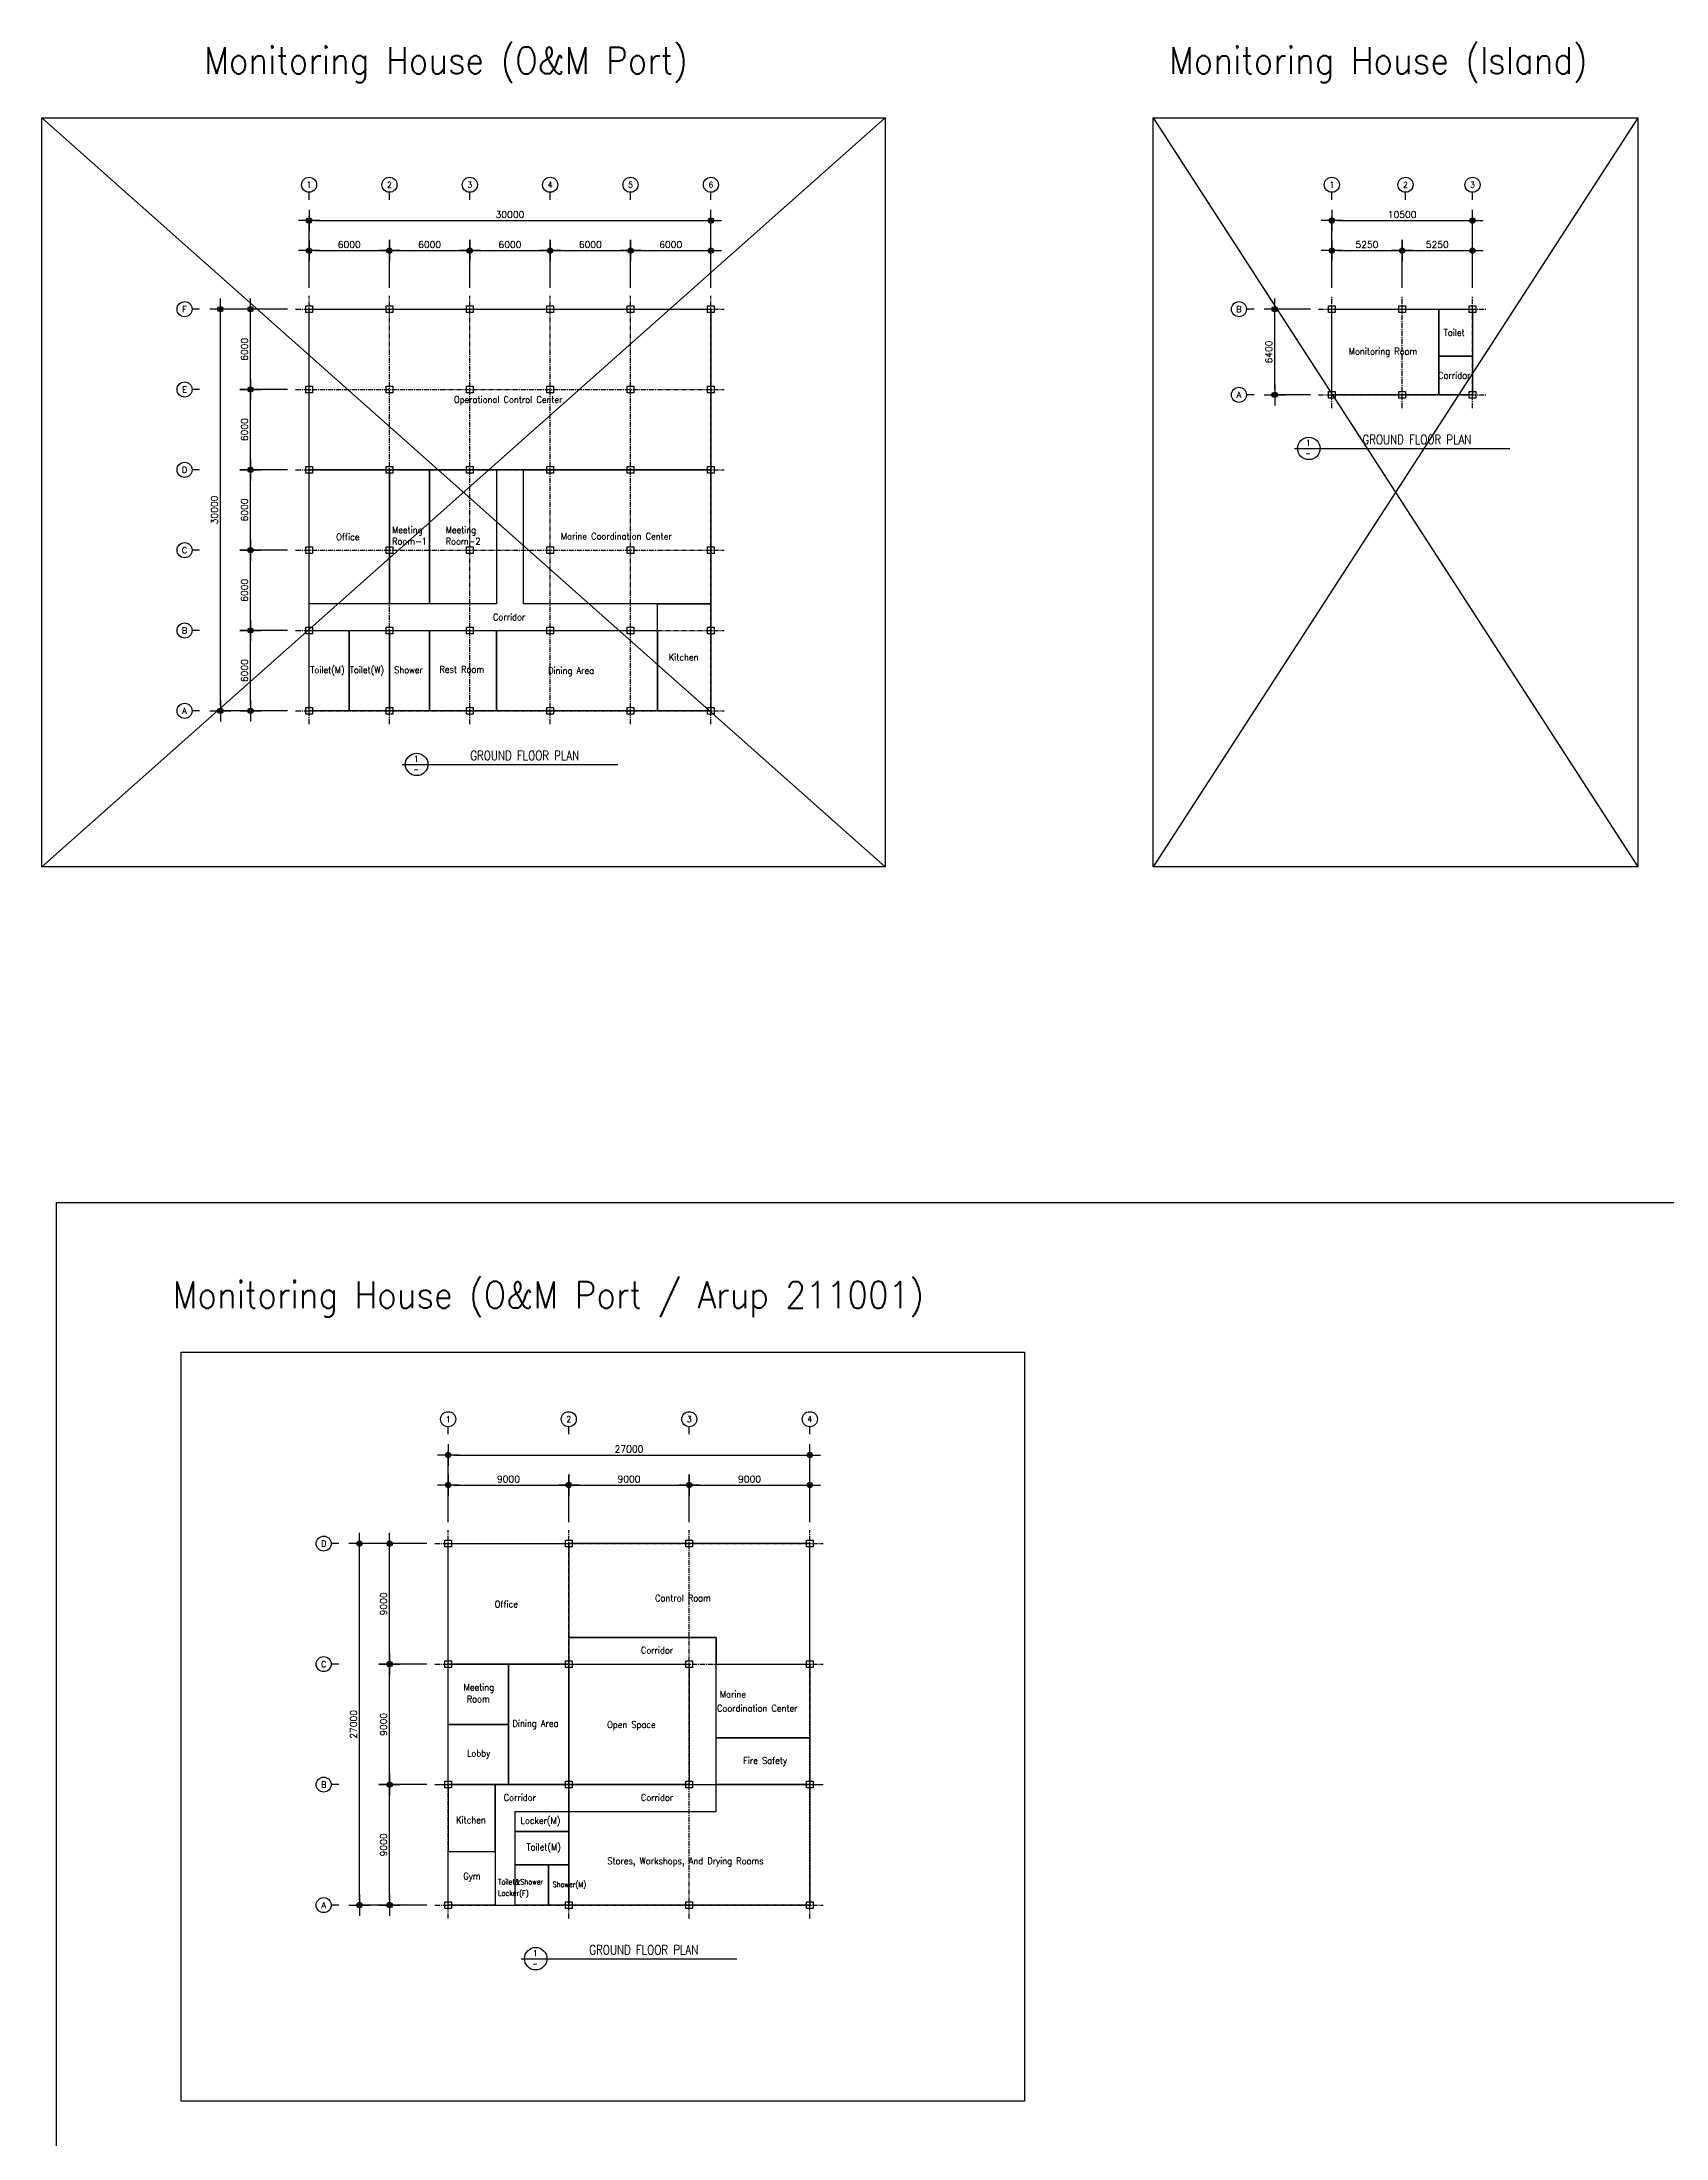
# Model space of a CAD drawing. Header units: millimetres. Extents: x 1547303 to 2238727, y -106680 to 167950.
# Drawn here: x 1816831 to 1938076, y 11391 to 167950 of the extents above; entities that cross this region are included whole.
import ezdxf
from ezdxf.enums import TextEntityAlignment as Align

# ---------------------------------------------------------------- set-up
doc = ezdxf.new("R2010")
doc.units = ezdxf.units.MM
doc.header["$LTSCALE"] = 150
doc.linetypes.add('CENTERX2', pattern=[4, 2.5, -0.5, 0.5, -0.5])
doc.layers.get('Defpoints').update_dxf_attribs({"color": 140})
for name, color, linetype in [('0S_Layout', 2, 'Continuous'), ('7TEXT', 7, 'Continuous'), ('CEN_LINE', 1, 'CENTERX2'), ('DIM', 7, 'Continuous'), ('SYM', 7, 'Continuous'), ('TEXT', 4, 'Continuous'), ('TXT', 2, 'Continuous')]:
    doc.layers.add(name, color=color, linetype=linetype)
doc.styles.add('RomanS', font='romans.shx', dxfattribs={"bigfont": 'whgtxt.shx'})
doc.styles.add('ROMANT', font='ROMANT')
doc.dimstyles.new('HYUN', dxfattribs={"dimscale": 80, "dimtxt": 3, "dimasz": 1, "dimexe": 1.5, "dimexo": 3, "dimgap": 1, "dimtad": 1, "dimdec": 0, "dimzin": 0, "dimdsep": 46, "dimtxsty": 'RomanS', "dimblk": 'd_dot', "dimcen": -1, "dimclrd": 256, "dimclre": 256, "dimclrt": 3, "dimadec": 0, "dimazin": 0, "dimtfac": 1, "dimtdec": 0, "dimtix": 1, "dimtmove": 2, "dimatfit": 3, "dimfxl": 1.5, "dimtolj": 1, "dimtzin": 0, "dimarcsym": 0})

# ---------------------------------------------------------------- blocks, each defined once
blk = doc.blocks.new('d_dot')
for p, q in [((-2, 0), (2, 0)), ((0, -2), (0, 2))]:
    blk.add_line(p, q)
for radius in [0.5, 0.25]:
    blk.add_circle((0, 0), radius)
blk = doc.blocks.new('*D11')
at = {"layer": 'Defpoints', "color": 0, "transparency": 16777216}
for p in [(1842772, 152363), (1836772, 148991), (1842772, 148991)]:
    blk.add_point(p, dxfattribs=at)
at = {"layer": 'DIM', "lineweight": -2, "transparency": 16777216}
for p, q in [((1836772, 149591), (1836772, 152663)), ((1837172, 152363), (1842372, 152363)), ((1842772, 149591), (1842772, 152663))]:
    blk.add_line(p, q, dxfattribs=at)
at = {"layer": 'DIM', "lineweight": -2, "transparency": 16777216, "xscale": 400, "yscale": 400, "zscale": 400, "rotation": 180}
blk.add_blockref('d_dot', (1836772, 152363), dxfattribs=at)
at = {"layer": 'DIM', "lineweight": -2, "transparency": 16777216, "xscale": 400, "yscale": 400, "zscale": 400}
blk.add_blockref('d_dot', (1842772, 152363), dxfattribs=at)
at = {"layer": 'DIM', "color": 3, "transparency": 16777216, "insert": (1839772, 152813), "char_height": 500, "attachment_point": 5, "style": 'RomanS'}
blk.add_mtext('\\A1;6000', dxfattribs=at)
blk = doc.blocks.new('*D12')
at = {"layer": 'Defpoints', "color": 0, "transparency": 16777216}
for p in [(1830155, 147991), (1835772, 147991), (1835772, 117991)]:
    blk.add_point(p, dxfattribs=at)
at = {"layer": 'DIM', "lineweight": -2, "transparency": 16777216}
for p, q in [((1835172, 147991), (1829855, 147991)), ((1830155, 118391), (1830155, 147591)), ((1835172, 117991), (1829855, 117991))]:
    blk.add_line(p, q, dxfattribs=at)
at = {"layer": 'DIM', "lineweight": -2, "transparency": 16777216, "xscale": 400, "yscale": 400, "zscale": 400}
for p, rotation in [((1830155, 147991), 90), ((1830155, 117991), 270)]:
    blk.add_blockref('d_dot', p, dxfattribs=dict(at, rotation=rotation))
at = {"layer": 'DIM', "color": 3, "transparency": 16777216, "insert": (1829705, 132991), "char_height": 500, "attachment_point": 5, "rotation": 90, "style": 'RomanS'}
blk.add_mtext('\\A1;30000', dxfattribs=at)
blk = doc.blocks.new('*D13')
at = {"layer": 'Defpoints', "color": 0, "transparency": 16777216}
for p in [(1832400, 147991), (1835772, 147991), (1835772, 141991)]:
    blk.add_point(p, dxfattribs=at)
at = {"layer": 'DIM', "lineweight": -2, "transparency": 16777216}
for p, q in [((1835172, 147991), (1832100, 147991)), ((1832400, 142391), (1832400, 147591)), ((1835172, 141991), (1832100, 141991))]:
    blk.add_line(p, q, dxfattribs=at)
at = {"layer": 'DIM', "lineweight": -2, "transparency": 16777216, "xscale": 400, "yscale": 400, "zscale": 400}
for p, rotation in [((1832400, 147991), 90), ((1832400, 141991), 270)]:
    blk.add_blockref('d_dot', p, dxfattribs=dict(at, rotation=rotation))
at = {"layer": 'DIM', "color": 3, "transparency": 16777216, "insert": (1831950, 144991), "char_height": 500, "attachment_point": 5, "rotation": 90, "style": 'RomanS'}
blk.add_mtext('\\A1;6000', dxfattribs=at)
blk = doc.blocks.new('*D9')
at = {"layer": 'Defpoints', "color": 0, "transparency": 16777216}
for p in [(1866772, 154608), (1836772, 148991), (1866772, 148991)]:
    blk.add_point(p, dxfattribs=at)
at = {"layer": 'DIM', "lineweight": -2, "transparency": 16777216}
for p, q in [((1836772, 149591), (1836772, 154908)), ((1837172, 154608), (1866372, 154608)), ((1866772, 149591), (1866772, 154908))]:
    blk.add_line(p, q, dxfattribs=at)
at = {"layer": 'DIM', "lineweight": -2, "transparency": 16777216, "xscale": 400, "yscale": 400, "zscale": 400, "rotation": 180}
blk.add_blockref('d_dot', (1836772, 154608), dxfattribs=at)
at = {"layer": 'DIM', "lineweight": -2, "transparency": 16777216, "xscale": 400, "yscale": 400, "zscale": 400}
blk.add_blockref('d_dot', (1866772, 154608), dxfattribs=at)
at = {"layer": 'DIM', "color": 3, "transparency": 16777216, "insert": (1851772, 155058), "char_height": 500, "attachment_point": 5, "style": 'RomanS'}
blk.add_mtext('\\A1;30000', dxfattribs=at)
blk = doc.blocks.new('*D10')
at = {"layer": 'Defpoints', "color": 0, "transparency": 16777216}
for p in [(1832400, 141991), (1835772, 141991), (1835772, 135991)]:
    blk.add_point(p, dxfattribs=at)
at = {"layer": 'DIM', "lineweight": -2, "transparency": 16777216}
for p, q in [((1835172, 141991), (1832100, 141991)), ((1832400, 136391), (1832400, 141591)), ((1835172, 135991), (1832100, 135991))]:
    blk.add_line(p, q, dxfattribs=at)
at = {"layer": 'DIM', "lineweight": -2, "transparency": 16777216, "xscale": 400, "yscale": 400, "zscale": 400}
for p, rotation in [((1832400, 141991), 90), ((1832400, 135991), 270)]:
    blk.add_blockref('d_dot', p, dxfattribs=dict(at, rotation=rotation))
at = {"layer": 'DIM', "color": 3, "transparency": 16777216, "insert": (1831950, 138991), "char_height": 500, "attachment_point": 5, "rotation": 90, "style": 'RomanS'}
blk.add_mtext('\\A1;6000', dxfattribs=at)
blk = doc.blocks.new('*D8')
at = {"layer": 'Defpoints', "color": 0, "transparency": 16777216}
for p in [(1832400, 123991), (1835772, 123991), (1835772, 117991)]:
    blk.add_point(p, dxfattribs=at)
at = {"layer": 'DIM', "lineweight": -2, "transparency": 16777216}
for p, q in [((1835172, 123991), (1832100, 123991)), ((1832400, 118391), (1832400, 123591)), ((1835172, 117991), (1832100, 117991))]:
    blk.add_line(p, q, dxfattribs=at)
at = {"layer": 'DIM', "lineweight": -2, "transparency": 16777216, "xscale": 400, "yscale": 400, "zscale": 400}
for p, rotation in [((1832400, 123991), 90), ((1832400, 117991), 270)]:
    blk.add_blockref('d_dot', p, dxfattribs=dict(at, rotation=rotation))
at = {"layer": 'DIM', "color": 3, "transparency": 16777216, "insert": (1831950, 120991), "char_height": 500, "attachment_point": 5, "rotation": 90, "style": 'RomanS'}
blk.add_mtext('\\A1;6000', dxfattribs=at)
blk = doc.blocks.new('*D14')
at = {"layer": 'Defpoints', "color": 0, "transparency": 16777216}
for p in [(1918375, 152363), (1913125, 148991), (1918375, 148991)]:
    blk.add_point(p, dxfattribs=at)
at = {"layer": 'DIM', "lineweight": -2, "transparency": 16777216}
for p, q in [((1913125, 149591), (1913125, 152663)), ((1913525, 152363), (1917975, 152363)), ((1918375, 149591), (1918375, 152663))]:
    blk.add_line(p, q, dxfattribs=at)
at = {"layer": 'DIM', "lineweight": -2, "transparency": 16777216, "xscale": 400, "yscale": 400, "zscale": 400, "rotation": 180}
blk.add_blockref('d_dot', (1913125, 152363), dxfattribs=at)
at = {"layer": 'DIM', "lineweight": -2, "transparency": 16777216, "xscale": 400, "yscale": 400, "zscale": 400}
blk.add_blockref('d_dot', (1918375, 152363), dxfattribs=at)
at = {"layer": 'DIM', "color": 3, "transparency": 16777216, "insert": (1915750, 152813), "char_height": 500, "attachment_point": 5, "style": 'RomanS'}
blk.add_mtext('\\A1;5250', dxfattribs=at)
blk = doc.blocks.new('*D15')
at = {"layer": 'Defpoints', "color": 0, "transparency": 16777216}
for p in [(1908866, 147991), (1912125, 147991), (1912125, 141591)]:
    blk.add_point(p, dxfattribs=at)
at = {"layer": 'DIM', "lineweight": -2, "transparency": 16777216}
for p, q in [((1911525, 147991), (1908566, 147991)), ((1908866, 141991), (1908866, 147591)), ((1911525, 141591), (1908566, 141591))]:
    blk.add_line(p, q, dxfattribs=at)
at = {"layer": 'DIM', "lineweight": -2, "transparency": 16777216, "xscale": 400, "yscale": 400, "zscale": 400}
for p, rotation in [((1908866, 147991), 90), ((1908866, 141591), 270)]:
    blk.add_blockref('d_dot', p, dxfattribs=dict(at, rotation=rotation))
at = {"layer": 'DIM', "color": 3, "transparency": 16777216, "insert": (1908416, 144791), "char_height": 500, "attachment_point": 5, "rotation": 90, "style": 'RomanS'}
blk.add_mtext('\\A1;6400', dxfattribs=at)
blk = doc.blocks.new('*D16')
at = {"layer": 'Defpoints', "color": 0, "transparency": 16777216}
for p in [(1923625, 154608), (1913125, 148991), (1923625, 148991)]:
    blk.add_point(p, dxfattribs=at)
at = {"layer": 'DIM', "lineweight": -2, "transparency": 16777216}
for p, q in [((1913125, 149591), (1913125, 154908)), ((1913525, 154608), (1923225, 154608)), ((1923625, 149591), (1923625, 154908))]:
    blk.add_line(p, q, dxfattribs=at)
at = {"layer": 'DIM', "lineweight": -2, "transparency": 16777216, "xscale": 400, "yscale": 400, "zscale": 400, "rotation": 180}
blk.add_blockref('d_dot', (1913125, 154608), dxfattribs=at)
at = {"layer": 'DIM', "lineweight": -2, "transparency": 16777216, "xscale": 400, "yscale": 400, "zscale": 400}
blk.add_blockref('d_dot', (1923625, 154608), dxfattribs=at)
at = {"layer": 'DIM', "color": 3, "transparency": 16777216, "insert": (1918375, 155058), "char_height": 500, "attachment_point": 5, "style": 'RomanS'}
blk.add_mtext('\\A1;10500', dxfattribs=at)
blk = doc.blocks.new('*D17')
at = {"layer": 'Defpoints', "color": 0, "transparency": 16777216}
for p in [(1923625, 152363), (1918375, 148991), (1923625, 148991)]:
    blk.add_point(p, dxfattribs=at)
at = {"layer": 'DIM', "lineweight": -2, "transparency": 16777216}
for p, q in [((1918375, 149591), (1918375, 152663)), ((1918775, 152363), (1923225, 152363)), ((1923625, 149591), (1923625, 152663))]:
    blk.add_line(p, q, dxfattribs=at)
at = {"layer": 'DIM', "lineweight": -2, "transparency": 16777216, "xscale": 400, "yscale": 400, "zscale": 400, "rotation": 180}
blk.add_blockref('d_dot', (1918375, 152363), dxfattribs=at)
at = {"layer": 'DIM', "lineweight": -2, "transparency": 16777216, "xscale": 400, "yscale": 400, "zscale": 400}
blk.add_blockref('d_dot', (1923625, 152363), dxfattribs=at)
at = {"layer": 'DIM', "color": 3, "transparency": 16777216, "insert": (1921000, 152813), "char_height": 500, "attachment_point": 5, "style": 'RomanS'}
blk.add_mtext('\\A1;5250', dxfattribs=at)
blk = doc.blocks.new('*D18')
at = {"layer": 'Defpoints', "color": 0, "transparency": 16777216}
for p in [(1832400, 135991), (1835772, 135991), (1835772, 129991)]:
    blk.add_point(p, dxfattribs=at)
at = {"layer": 'DIM', "lineweight": -2, "transparency": 16777216}
for p, q in [((1835172, 135991), (1832100, 135991)), ((1832400, 130391), (1832400, 135591)), ((1835172, 129991), (1832100, 129991))]:
    blk.add_line(p, q, dxfattribs=at)
at = {"layer": 'DIM', "lineweight": -2, "transparency": 16777216, "xscale": 400, "yscale": 400, "zscale": 400}
for p, rotation in [((1832400, 135991), 90), ((1832400, 129991), 270)]:
    blk.add_blockref('d_dot', p, dxfattribs=dict(at, rotation=rotation))
at = {"layer": 'DIM', "color": 3, "transparency": 16777216, "insert": (1831950, 132991), "char_height": 500, "attachment_point": 5, "rotation": 90, "style": 'RomanS'}
blk.add_mtext('\\A1;6000', dxfattribs=at)
blk = doc.blocks.new('*D19')
at = {"layer": 'Defpoints', "color": 0, "transparency": 16777216}
for p in [(1832400, 129991), (1835772, 129991), (1835772, 123991)]:
    blk.add_point(p, dxfattribs=at)
at = {"layer": 'DIM', "lineweight": -2, "transparency": 16777216}
for p, q in [((1835172, 129991), (1832100, 129991)), ((1832400, 124391), (1832400, 129591)), ((1835172, 123991), (1832100, 123991))]:
    blk.add_line(p, q, dxfattribs=at)
at = {"layer": 'DIM', "lineweight": -2, "transparency": 16777216, "xscale": 400, "yscale": 400, "zscale": 400}
for p, rotation in [((1832400, 129991), 90), ((1832400, 123991), 270)]:
    blk.add_blockref('d_dot', p, dxfattribs=dict(at, rotation=rotation))
at = {"layer": 'DIM', "color": 3, "transparency": 16777216, "insert": (1831950, 126991), "char_height": 500, "attachment_point": 5, "rotation": 90, "style": 'RomanS'}
blk.add_mtext('\\A1;6000', dxfattribs=at)
blk = doc.blocks.new('*D20')
at = {"layer": 'Defpoints', "color": 0, "transparency": 16777216}
for p in [(1848772, 152363), (1842772, 148991), (1848772, 148991)]:
    blk.add_point(p, dxfattribs=at)
at = {"layer": 'DIM', "lineweight": -2, "transparency": 16777216}
for p, q in [((1842772, 149591), (1842772, 152663)), ((1843172, 152363), (1848372, 152363)), ((1848772, 149591), (1848772, 152663))]:
    blk.add_line(p, q, dxfattribs=at)
at = {"layer": 'DIM', "lineweight": -2, "transparency": 16777216, "xscale": 400, "yscale": 400, "zscale": 400, "rotation": 180}
blk.add_blockref('d_dot', (1842772, 152363), dxfattribs=at)
at = {"layer": 'DIM', "lineweight": -2, "transparency": 16777216, "xscale": 400, "yscale": 400, "zscale": 400}
blk.add_blockref('d_dot', (1848772, 152363), dxfattribs=at)
at = {"layer": 'DIM', "color": 3, "transparency": 16777216, "insert": (1845772, 152813), "char_height": 500, "attachment_point": 5, "style": 'RomanS'}
blk.add_mtext('\\A1;6000', dxfattribs=at)
blk = doc.blocks.new('*D21')
at = {"layer": 'Defpoints', "color": 0, "transparency": 16777216}
for p in [(1854772, 152363), (1848772, 148991), (1854772, 148991)]:
    blk.add_point(p, dxfattribs=at)
at = {"layer": 'DIM', "lineweight": -2, "transparency": 16777216}
for p, q in [((1848772, 149591), (1848772, 152663)), ((1849172, 152363), (1854372, 152363)), ((1854772, 149591), (1854772, 152663))]:
    blk.add_line(p, q, dxfattribs=at)
at = {"layer": 'DIM', "lineweight": -2, "transparency": 16777216, "xscale": 400, "yscale": 400, "zscale": 400, "rotation": 180}
blk.add_blockref('d_dot', (1848772, 152363), dxfattribs=at)
at = {"layer": 'DIM', "lineweight": -2, "transparency": 16777216, "xscale": 400, "yscale": 400, "zscale": 400}
blk.add_blockref('d_dot', (1854772, 152363), dxfattribs=at)
at = {"layer": 'DIM', "color": 3, "transparency": 16777216, "insert": (1851772, 152813), "char_height": 500, "attachment_point": 5, "style": 'RomanS'}
blk.add_mtext('\\A1;6000', dxfattribs=at)
blk = doc.blocks.new('*D22')
at = {"layer": 'Defpoints', "color": 0, "transparency": 16777216}
for p in [(1860772, 152363), (1854772, 148991), (1860772, 148991)]:
    blk.add_point(p, dxfattribs=at)
at = {"layer": 'DIM', "lineweight": -2, "transparency": 16777216}
for p, q in [((1854772, 149591), (1854772, 152663)), ((1855172, 152363), (1860372, 152363)), ((1860772, 149591), (1860772, 152663))]:
    blk.add_line(p, q, dxfattribs=at)
at = {"layer": 'DIM', "lineweight": -2, "transparency": 16777216, "xscale": 400, "yscale": 400, "zscale": 400, "rotation": 180}
blk.add_blockref('d_dot', (1854772, 152363), dxfattribs=at)
at = {"layer": 'DIM', "lineweight": -2, "transparency": 16777216, "xscale": 400, "yscale": 400, "zscale": 400}
blk.add_blockref('d_dot', (1860772, 152363), dxfattribs=at)
at = {"layer": 'DIM', "color": 3, "transparency": 16777216, "insert": (1857772, 152813), "char_height": 500, "attachment_point": 5, "style": 'RomanS'}
blk.add_mtext('\\A1;6000', dxfattribs=at)
blk = doc.blocks.new('*D23')
at = {"layer": 'Defpoints', "color": 0, "transparency": 16777216}
for p in [(1866772, 152363), (1860772, 148991), (1866772, 148991)]:
    blk.add_point(p, dxfattribs=at)
at = {"layer": 'DIM', "lineweight": -2, "transparency": 16777216}
for p, q in [((1860772, 149591), (1860772, 152663)), ((1861172, 152363), (1866372, 152363)), ((1866772, 149591), (1866772, 152663))]:
    blk.add_line(p, q, dxfattribs=at)
at = {"layer": 'DIM', "lineweight": -2, "transparency": 16777216, "xscale": 400, "yscale": 400, "zscale": 400, "rotation": 180}
blk.add_blockref('d_dot', (1860772, 152363), dxfattribs=at)
at = {"layer": 'DIM', "lineweight": -2, "transparency": 16777216, "xscale": 400, "yscale": 400, "zscale": 400}
blk.add_blockref('d_dot', (1866772, 152363), dxfattribs=at)
at = {"layer": 'DIM', "color": 3, "transparency": 16777216, "insert": (1863772, 152813), "char_height": 500, "attachment_point": 5, "style": 'RomanS'}
blk.add_mtext('\\A1;6000', dxfattribs=at)
blk = doc.blocks.new('*D80')
at = {"layer": 'Defpoints', "color": 0}
for p in [(1856157, 60163), (1847157, 56791), (1856157, 56791)]:
    blk.add_point(p, dxfattribs=at)
at = {"layer": 'DIM', "lineweight": -2}
for p, q in [((1847157, 57391), (1847157, 60463)), ((1847557, 60163), (1855757, 60163)), ((1856157, 57391), (1856157, 60463))]:
    blk.add_line(p, q, dxfattribs=at)
at = {"layer": 'DIM', "lineweight": -2, "xscale": 400, "yscale": 400, "zscale": 400, "rotation": 180}
blk.add_blockref('d_dot', (1847157, 60163), dxfattribs=at)
at = {"layer": 'DIM', "lineweight": -2, "xscale": 400, "yscale": 400, "zscale": 400}
blk.add_blockref('d_dot', (1856157, 60163), dxfattribs=at)
at = {"layer": 'DIM', "color": 3, "insert": (1851657, 60613), "char_height": 500, "attachment_point": 5, "style": 'RomanS'}
blk.add_mtext('\\A1;9000', dxfattribs=at)
blk = doc.blocks.new('*D81')
at = {"layer": 'Defpoints', "color": 0}
for p in [(1840540, 55791), (1846157, 55791), (1846157, 28791)]:
    blk.add_point(p, dxfattribs=at)
at = {"layer": 'DIM', "lineweight": -2}
for p, q in [((1845557, 55791), (1840240, 55791)), ((1840540, 29191), (1840540, 55391)), ((1845557, 28791), (1840240, 28791))]:
    blk.add_line(p, q, dxfattribs=at)
at = {"layer": 'DIM', "lineweight": -2, "xscale": 400, "yscale": 400, "zscale": 400}
for p, rotation in [((1840540, 55791), 90), ((1840540, 28791), 270)]:
    blk.add_blockref('d_dot', p, dxfattribs=dict(at, rotation=rotation))
at = {"layer": 'DIM', "color": 3, "insert": (1840090, 42291), "char_height": 500, "attachment_point": 5, "rotation": 90, "style": 'RomanS'}
blk.add_mtext('\\A1;27000', dxfattribs=at)
blk = doc.blocks.new('*D82')
at = {"layer": 'Defpoints', "color": 0}
for p in [(1842785, 55791), (1846157, 55791), (1846157, 46791)]:
    blk.add_point(p, dxfattribs=at)
at = {"layer": 'DIM', "lineweight": -2}
for p, q in [((1845557, 55791), (1842485, 55791)), ((1842785, 47191), (1842785, 55391)), ((1845557, 46791), (1842485, 46791))]:
    blk.add_line(p, q, dxfattribs=at)
at = {"layer": 'DIM', "lineweight": -2, "xscale": 400, "yscale": 400, "zscale": 400}
for p, rotation in [((1842785, 55791), 90), ((1842785, 46791), 270)]:
    blk.add_blockref('d_dot', p, dxfattribs=dict(at, rotation=rotation))
at = {"layer": 'DIM', "color": 3, "insert": (1842335, 51291), "char_height": 500, "attachment_point": 5, "rotation": 90, "style": 'RomanS'}
blk.add_mtext('\\A1;9000', dxfattribs=at)
blk = doc.blocks.new('*D83')
at = {"layer": 'Defpoints', "color": 0}
for p in [(1874157, 62408), (1847157, 56791), (1874157, 56791)]:
    blk.add_point(p, dxfattribs=at)
at = {"layer": 'DIM', "lineweight": -2}
for p, q in [((1847157, 57391), (1847157, 62708)), ((1874157, 57391), (1874157, 62708)), ((1847557, 62408), (1873757, 62408))]:
    blk.add_line(p, q, dxfattribs=at)
at = {"layer": 'DIM', "lineweight": -2, "xscale": 400, "yscale": 400, "zscale": 400, "rotation": 180}
blk.add_blockref('d_dot', (1847157, 62408), dxfattribs=at)
at = {"layer": 'DIM', "lineweight": -2, "xscale": 400, "yscale": 400, "zscale": 400}
blk.add_blockref('d_dot', (1874157, 62408), dxfattribs=at)
at = {"layer": 'DIM', "color": 3, "insert": (1860657, 62858), "char_height": 500, "attachment_point": 5, "style": 'RomanS'}
blk.add_mtext('\\A1;27000', dxfattribs=at)
blk = doc.blocks.new('*D95')
at = {"layer": 'Defpoints', "color": 0}
for p in [(1865157, 60163), (1856157, 56791), (1865157, 56791)]:
    blk.add_point(p, dxfattribs=at)
at = {"layer": 'DIM', "lineweight": -2}
for p, q in [((1856157, 57391), (1856157, 60463)), ((1856557, 60163), (1864757, 60163)), ((1865157, 57391), (1865157, 60463))]:
    blk.add_line(p, q, dxfattribs=at)
at = {"layer": 'DIM', "lineweight": -2, "xscale": 400, "yscale": 400, "zscale": 400, "rotation": 180}
blk.add_blockref('d_dot', (1856157, 60163), dxfattribs=at)
at = {"layer": 'DIM', "lineweight": -2, "xscale": 400, "yscale": 400, "zscale": 400}
blk.add_blockref('d_dot', (1865157, 60163), dxfattribs=at)
at = {"layer": 'DIM', "color": 3, "insert": (1860657, 60613), "char_height": 500, "attachment_point": 5, "style": 'RomanS'}
blk.add_mtext('\\A1;9000', dxfattribs=at)
blk = doc.blocks.new('*D96')
at = {"layer": 'Defpoints', "color": 0}
for p in [(1874157, 60163), (1865157, 56791), (1874157, 56791)]:
    blk.add_point(p, dxfattribs=at)
at = {"layer": 'DIM', "lineweight": -2}
for p, q in [((1865157, 57391), (1865157, 60463)), ((1865557, 60163), (1873757, 60163)), ((1874157, 57391), (1874157, 60463))]:
    blk.add_line(p, q, dxfattribs=at)
at = {"layer": 'DIM', "lineweight": -2, "xscale": 400, "yscale": 400, "zscale": 400, "rotation": 180}
blk.add_blockref('d_dot', (1865157, 60163), dxfattribs=at)
at = {"layer": 'DIM', "lineweight": -2, "xscale": 400, "yscale": 400, "zscale": 400}
blk.add_blockref('d_dot', (1874157, 60163), dxfattribs=at)
at = {"layer": 'DIM', "color": 3, "insert": (1869657, 60613), "char_height": 500, "attachment_point": 5, "style": 'RomanS'}
blk.add_mtext('\\A1;9000', dxfattribs=at)
blk = doc.blocks.new('*D97')
at = {"layer": 'Defpoints', "color": 0}
for p in [(1842785, 46791), (1846157, 46791), (1846157, 37791)]:
    blk.add_point(p, dxfattribs=at)
at = {"layer": 'DIM', "lineweight": -2}
for p, q in [((1845557, 46791), (1842485, 46791)), ((1842785, 38191), (1842785, 46391)), ((1845557, 37791), (1842485, 37791))]:
    blk.add_line(p, q, dxfattribs=at)
at = {"layer": 'DIM', "lineweight": -2, "xscale": 400, "yscale": 400, "zscale": 400}
for p, rotation in [((1842785, 46791), 90), ((1842785, 37791), 270)]:
    blk.add_blockref('d_dot', p, dxfattribs=dict(at, rotation=rotation))
at = {"layer": 'DIM', "color": 3, "insert": (1842335, 42291), "char_height": 500, "attachment_point": 5, "rotation": 90, "style": 'RomanS'}
blk.add_mtext('\\A1;9000', dxfattribs=at)
blk = doc.blocks.new('*D98')
at = {"layer": 'Defpoints', "color": 0}
for p in [(1842785, 37791), (1846157, 37791), (1846157, 28791)]:
    blk.add_point(p, dxfattribs=at)
at = {"layer": 'DIM', "lineweight": -2}
for p, q in [((1845557, 37791), (1842485, 37791)), ((1842785, 29191), (1842785, 37391)), ((1845557, 28791), (1842485, 28791))]:
    blk.add_line(p, q, dxfattribs=at)
at = {"layer": 'DIM', "lineweight": -2, "xscale": 400, "yscale": 400, "zscale": 400}
for p, rotation in [((1842785, 37791), 90), ((1842785, 28791), 270)]:
    blk.add_blockref('d_dot', p, dxfattribs=dict(at, rotation=rotation))
at = {"layer": 'DIM', "color": 3, "insert": (1842335, 33291), "char_height": 500, "attachment_point": 5, "rotation": 90, "style": 'RomanS'}
blk.add_mtext('\\A1;9000', dxfattribs=at)

msp = doc.modelspace()

# ---------------------------------------------------------------- linework, layer by layer
at = {"color": 1}
for points in [[(1816831, 162285), (1879791, 162285), (1879791, 106338), (1816831, 106338)], [(1899791, 162285), (1935967, 162285), (1935967, 106338), (1899791, 106338)], [(1827216.1, 70084.7), (1890176.1, 70084.7), (1890176.1, 14137.7), (1827216.1, 14137.7)]]:
    msp.add_lwpolyline(points, close=True, dxfattribs=at)
at = {"layer": '0S_Layout', "color": 1}
for p, q in [((1816831, 106338), (1879791, 162285)), ((1816831, 162285), (1879791, 106338)), ((1935967, 162285), (1899791, 106338)), ((1899791, 162285), (1935967, 106338))]:
    msp.add_line(p, q, dxfattribs=at)
at = {"layer": '0S_Layout'}
msp.add_line((1846157.1, 37790.7), (1875157.1, 37790.7), dxfattribs=at)
for points in [[(1836522, 148241), (1837022, 148241), (1837022, 147741), (1836522, 147741)], [(1836772, 147991), (1866772, 147991), (1866772, 135991), (1836772, 135991)], [(1836772, 147991), (1866772, 147991), (1866772, 117991), (1836772, 117991)], [(1842522, 148241), (1843022, 148241), (1843022, 147741), (1842522, 147741)], [(1848522, 148241), (1849022, 148241), (1849022, 147741), (1848522, 147741)], [(1854522, 148241), (1855022, 148241), (1855022, 147741), (1854522, 147741)], [(1860522, 148241), (1861022, 148241), (1861022, 147741), (1860522, 147741)], [(1866522, 148241), (1867022, 148241), (1867022, 147741), (1866522, 147741)], [(1912875, 148241), (1913375, 148241), (1913375, 147741), (1912875, 147741)], [(1913125, 147991), (1921125, 147991), (1921125, 141591), (1913125, 141591)], [(1918125, 148241), (1918625, 148241), (1918625, 147741), (1918125, 147741)], [(1921125, 147991), (1923625, 147991), (1923625, 144491), (1921125, 144491)], [(1923375, 148241), (1923875, 148241), (1923875, 147741), (1923375, 147741)], [(1921125, 144491), (1923625, 144491), (1923625, 141591), (1921125, 141591)], [(1836522, 142241), (1837022, 142241), (1837022, 141741), (1836522, 141741)], [(1842522, 142241), (1843022, 142241), (1843022, 141741), (1842522, 141741)], [(1848522, 142241), (1849022, 142241), (1849022, 141741), (1848522, 141741)], [(1854522, 142241), (1855022, 142241), (1855022, 141741), (1854522, 141741)], [(1860522, 142241), (1861022, 142241), (1861022, 141741), (1860522, 141741)], [(1866522, 142241), (1867022, 142241), (1867022, 141741), (1866522, 141741)], [(1912875, 141841), (1913375, 141841), (1913375, 141341), (1912875, 141341)], [(1918125, 141841), (1918625, 141841), (1918625, 141341), (1918125, 141341)], [(1923375, 141841), (1923875, 141841), (1923875, 141341), (1923375, 141341)], [(1836522, 136241), (1837022, 136241), (1837022, 135741), (1836522, 135741)], [(1842522, 136241), (1843022, 136241), (1843022, 135741), (1842522, 135741)], [(1848522, 136241), (1849022, 136241), (1849022, 135741), (1848522, 135741)], [(1854522, 136241), (1855022, 136241), (1855022, 135741), (1854522, 135741)], [(1860522, 136241), (1861022, 136241), (1861022, 135741), (1860522, 135741)], [(1866522, 136241), (1867022, 136241), (1867022, 135741), (1866522, 135741)], [(1836772, 135991), (1842772, 135991), (1842772, 125991), (1836772, 125991)], [(1842772, 135991), (1845772, 135991), (1845772, 125991), (1842772, 125991)], [(1845772, 135991), (1850772, 135991), (1850772, 125991), (1845772, 125991)], [(1852772, 135991), (1866772, 135991), (1866772, 125991), (1852772, 125991)], [(1836522, 130241), (1837022, 130241), (1837022, 129741), (1836522, 129741)], [(1842522, 130241), (1843022, 130241), (1843022, 129741), (1842522, 129741)], [(1848522, 130241), (1849022, 130241), (1849022, 129741), (1848522, 129741)], [(1854522, 130241), (1855022, 130241), (1855022, 129741), (1854522, 129741)], [(1860522, 130241), (1861022, 130241), (1861022, 129741), (1860522, 129741)], [(1866522, 130241), (1867022, 130241), (1867022, 129741), (1866522, 129741)], [(1862772, 125991), (1866772, 125991), (1866772, 117991), (1862772, 117991)], [(1836522, 124241), (1837022, 124241), (1837022, 123741), (1836522, 123741)], [(1836772, 123991), (1839772, 123991), (1839772, 117991), (1836772, 117991)], [(1839772, 123991), (1842772, 123991), (1842772, 117991), (1839772, 117991)], [(1842522, 124241), (1843022, 124241), (1843022, 123741), (1842522, 123741)], [(1842772, 123991), (1845772, 123991), (1845772, 117991), (1842772, 117991)], [(1845772, 123991), (1850772, 123991), (1850772, 117991), (1845772, 117991)], [(1848522, 124241), (1849022, 124241), (1849022, 123741), (1848522, 123741)], [(1850772, 123991), (1862772, 123991), (1862772, 117991), (1850772, 117991)], [(1854522, 124241), (1855022, 124241), (1855022, 123741), (1854522, 123741)], [(1860522, 124241), (1861022, 124241), (1861022, 123741), (1860522, 123741)], [(1866522, 124241), (1867022, 124241), (1867022, 123741), (1866522, 123741)], [(1836522, 118241), (1837022, 118241), (1837022, 117741), (1836522, 117741)], [(1842522, 118241), (1843022, 118241), (1843022, 117741), (1842522, 117741)], [(1848522, 118241), (1849022, 118241), (1849022, 117741), (1848522, 117741)], [(1854522, 118241), (1855022, 118241), (1855022, 117741), (1854522, 117741)], [(1860522, 118241), (1861022, 118241), (1861022, 117741), (1860522, 117741)], [(1866522, 118241), (1867022, 118241), (1867022, 117741), (1866522, 117741)], [(1846907.1, 56040.7), (1847407.1, 56040.7), (1847407.1, 55540.7), (1846907.1, 55540.7)], [(1847157.1, 55790.7), (1856157.1, 55790.7), (1856157.1, 46790.7), (1847157.1, 46790.7)], [(1855907.1, 56040.7), (1856407.1, 56040.7), (1856407.1, 55540.7), (1855907.1, 55540.7)], [(1864907.1, 56040.7), (1865407.1, 56040.7), (1865407.1, 55540.7), (1864907.1, 55540.7)], [(1873907.1, 56040.7), (1874407.1, 56040.7), (1874407.1, 55540.7), (1873907.1, 55540.7)], [(1846907.1, 47040.7), (1847407.1, 47040.7), (1847407.1, 46540.7), (1846907.1, 46540.7)], [(1855907.1, 47040.7), (1856407.1, 47040.7), (1856407.1, 46540.7), (1855907.1, 46540.7)], [(1864907.1, 47040.7), (1865407.1, 47040.7), (1865407.1, 46540.7), (1864907.1, 46540.7)], [(1873907.1, 47040.7), (1874407.1, 47040.7), (1874407.1, 46540.7), (1873907.1, 46540.7)], [(1847157.1, 46790.7), (1851657.1, 46790.7), (1851657.1, 42290.7), (1847157.1, 42290.7)], [(1851657.1, 46790.7), (1856157.1, 46790.7), (1856157.1, 37790.7), (1851657.1, 37790.7)], [(1856157.1, 46790.7), (1865157.1, 46790.7), (1865157.1, 37790.7), (1856157.1, 37790.7)], [(1867157.1, 46790.7), (1874157.1, 46790.7), (1874157.1, 41290.7), (1867157.1, 41290.7)], [(1847157.1, 42290.7), (1851657.1, 42290.7), (1851657.1, 37790.7), (1847157.1, 37790.7)], [(1867157.1, 41290.7), (1874157.1, 41290.7), (1874157.1, 37790.7), (1867157.1, 37790.7)], [(1846907.1, 38040.7), (1847407.1, 38040.7), (1847407.1, 37540.7), (1846907.1, 37540.7)], [(1847157.1, 32790.7), (1850657.1, 32790.7), (1850657.1, 37790.7), (1847157.1, 37790.7)], [(1855907.1, 38040.7), (1856407.1, 38040.7), (1856407.1, 37540.7), (1855907.1, 37540.7)], [(1864907.1, 38040.7), (1865407.1, 38040.7), (1865407.1, 37540.7), (1864907.1, 37540.7)], [(1873907.1, 38040.7), (1874407.1, 38040.7), (1874407.1, 37540.7), (1873907.1, 37540.7)], [(1852157.1, 35790.7), (1856157.1, 35790.7), (1856157.1, 34290.7), (1852157.1, 34290.7)], [(1852157.1, 34290.7), (1856157.1, 34290.7), (1856157.1, 31790.7), (1852157.1, 31790.7)], [(1847157.1, 32790.7), (1850657.1, 32790.7), (1850657.1, 28790.7), (1847157.1, 28790.7)], [(1852157.1, 31790.7), (1854657.1, 31790.7), (1854657.1, 28790.7), (1852157.1, 28790.7)], [(1854657.1, 31790.7), (1856157.1, 31790.7), (1856157.1, 28790.7), (1854657.1, 28790.7)], [(1846907.1, 29040.7), (1847407.1, 29040.7), (1847407.1, 28540.7), (1846907.1, 28540.7)], [(1855907.1, 29040.7), (1856407.1, 29040.7), (1856407.1, 28540.7), (1855907.1, 28540.7)], [(1864907.1, 29040.7), (1865407.1, 29040.7), (1865407.1, 28540.7), (1864907.1, 28540.7)], [(1873907.1, 29040.7), (1874407.1, 29040.7), (1874407.1, 28540.7), (1873907.1, 28540.7)]]:
    msp.add_lwpolyline(points, close=True, dxfattribs=at)
at = {"layer": '0S_Layout', "color": 1}
msp.add_lwpolyline([(1817915.6, 81263.6), (2123124.1, 81263.6), (2123124.1, -106680.4), (1817915.6, -106680.4)], close=True, dxfattribs=at)
at = {"layer": '0S_Layout'}
for points in [[(1856157.1, 55790.7), (1856157.1, 48790.7), (1867157.1, 48790.7), (1867157.1, 46790.7), (1874157.1, 46790.7), (1874157.1, 55790.7), (1856157.1, 55790.7)], [(1856157.1, 48790.7), (1856157.1, 46790.7), (1865157.1, 46790.7), (1865157.1, 37790.7), (1856157.1, 37790.7), (1856157.1, 35790.7), (1867157.1, 35790.7), (1867157.1, 48790.7), (1856157.1, 48790.7)], [(1856157.1, 35790.7), (1856157.1, 37790.7), (1850657.1, 37790.7), (1850657.1, 28790.7), (1852157.1, 28790.7), (1852157.1, 35790.7), (1856157.1, 35790.7)], [(1856157.1, 28790.7), (1856157.1, 35790.7), (1867157.1, 35790.7), (1867157.1, 37790.7), (1874157.1, 37790.7), (1874157.1, 28790.7), (1856157.1, 28790.7)]]:
    msp.add_lwpolyline(points, dxfattribs=at)
at = {"layer": 'CEN_LINE'}
for p, q in [((1836772, 116991), (1836772, 148991)), ((1842772, 116991), (1842772, 148991)), ((1848772, 116991), (1848772, 148991)), ((1854772, 116991), (1854772, 148991)), ((1860772, 116991), (1860772, 148991)), ((1866772, 116991), (1866772, 148991)), ((1913125, 140591), (1913125, 148991)), ((1918375, 140591), (1918375, 148991)), ((1923625, 140591), (1923625, 148991)), ((1835772, 147991), (1867772, 147991)), ((1912125, 147991), (1924625, 147991)), ((1835772, 141991), (1867772, 141991)), ((1912125, 141591), (1924625, 141591)), ((1835772, 135991), (1867772, 135991)), ((1835772, 129991), (1867772, 129991)), ((1835772, 123991), (1867772, 123991)), ((1835772, 117991), (1867772, 117991)), ((1847157.1, 27790.7), (1847157.1, 56790.7)), ((1856157.1, 27790.7), (1856157.1, 56790.7)), ((1865157.1, 27790.7), (1865157.1, 56790.7)), ((1874157.1, 27790.7), (1874157.1, 56790.7)), ((1846157.1, 55790.7), (1875157.1, 55790.7)), ((1846157.1, 46790.7), (1875157.1, 46790.7)), ((1846157.1, 28790.7), (1875157.1, 28790.7))]:
    msp.add_line(p, q, dxfattribs=at)
at = {"layer": 'SYM', "color": 7}
for p, q in [((1836772, 156158.2), (1836772, 156720.7)), ((1842772, 156158.2), (1842772, 156720.7)), ((1848772, 156158.2), (1848772, 156720.7)), ((1854772, 156158.2), (1854772, 156720.7)), ((1860772, 156158.2), (1860772, 156720.7)), ((1866772, 156158.2), (1866772, 156720.7)), ((1913125, 156158.2), (1913125, 156720.7)), ((1918625, 156158.2), (1918625, 156720.7)), ((1923625, 156158.2), (1923625, 156720.7)), ((1828604.8, 147991), (1828042.3, 147991)), ((1907316.4, 147991), (1906753.9, 147991)), ((1828604.8, 141991), (1828042.3, 141991)), ((1907316.4, 141591), (1906753.9, 141591)), ((1828604.8, 135991), (1828042.3, 135991)), ((1828604.8, 129991), (1828042.3, 129991)), ((1828604.8, 123991), (1828042.3, 123991)), ((1828604.8, 117991), (1828042.3, 117991)), ((1847157.1, 63957.8), (1847157.1, 64520.3)), ((1856157.1, 63957.8), (1856157.1, 64520.3)), ((1865157.1, 63957.8), (1865157.1, 64520.3)), ((1874157.1, 63957.8), (1874157.1, 64520.3)), ((1838989.9, 55790.7), (1838427.4, 55790.7)), ((1838989.9, 46790.7), (1838427.4, 46790.7)), ((1838989.9, 37790.7), (1838427.4, 37790.7)), ((1838989.9, 28790.7), (1838427.4, 28790.7))]:
    msp.add_line(p, q, dxfattribs=at)
for centre in [(1836772, 157283.2), (1842772, 157283.2), (1848772, 157283.2), (1854772, 157283.2), (1860772, 157283.2), (1866772, 157283.2), (1913125, 157283.2), (1918625, 157283.2), (1923625, 157283.2), (1827479.8, 147991), (1906191.4, 147991), (1827479.8, 141991), (1906191.4, 141591), (1827479.8, 135991), (1827479.8, 129991), (1827479.8, 123991), (1827479.8, 117991), (1847157.1, 65082.8), (1856157.1, 65082.8), (1865157.1, 65082.8), (1874157.1, 65082.8), (1837864.9, 55790.7), (1837864.9, 46790.7), (1837864.9, 37790.7), (1837864.9, 28790.7)]:
    msp.add_circle(centre, 562.5, dxfattribs=at)
at = {"layer": 'TXT', "color": 7}
for p, q in [((1910331.4, 137591), (1926418.6, 137591)), ((1843728.4, 113991), (1859815.6, 113991)), ((1852613.5, 24790.7), (1868700.7, 24790.7))]:
    msp.add_line(p, q, dxfattribs=at)
for centre in [(1911409.3, 137591), (1844806.3, 113991), (1853691.4, 24790.7)]:
    msp.add_circle(centre, 840, dxfattribs=at)

# ---------------------------------------------------------------- texts
at = {"layer": '7TEXT', "color": 3, "style": 'RomanS', "width": 0.9}
for s, p in [('1', (1836772, 157283.2)), ('2', (1842772, 157283.2)), ('3', (1848772, 157283.2)), ('4', (1854772, 157283.2)), ('5', (1860772, 157283.2)), ('6', (1866772, 157283.2)), ('1', (1913125, 157283.2)), ('2', (1918625, 157283.2)), ('3', (1923625, 157283.2)), ('1', (1847157.1, 65082.8)), ('2', (1856157.1, 65082.8)), ('3', (1865157.1, 65082.8)), ('4', (1874157.1, 65082.8))]:
    msp.add_text(s, height=450, dxfattribs=at).set_placement(p, align=Align.MIDDLE_CENTER)
at = {"layer": '7TEXT', "color": 3, "style": 'RomanS'}
for s, p in [('F', (1827479.8, 147991)), ('B', (1906191.4, 147991)), ('E', (1827479.8, 141991)), ('A', (1906191.4, 141591)), ('D', (1827479.8, 135991)), ('C', (1827479.8, 129991)), ('B', (1827479.8, 123991)), ('A', (1827479.8, 117991)), ('D', (1837864.9, 55790.7)), ('C', (1837864.9, 46790.7)), ('B', (1837864.9, 37790.7)), ('A', (1837864.9, 28790.7))]:
    msp.add_text(s, height=450, dxfattribs=at).set_placement(p, align=Align.MIDDLE_CENTER)
at = {"layer": 'TEXT', "style": 'RomanS', "width": 0.9}
for s, height, p in [('Monitoring House (O&M Port)', 2000, (1828932.3, 166569)), ('Monitoring House (Island)', 2000, (1900961.3, 166569)), ('Toilet', 500, (1921479, 146241)), ('Monitoring Room', 500, (1914393.3, 144842)), ('Corridor', 500, (1921065, 143041)), ('Operational Control Center', 500, (1847589.3, 141238)), ('Meeting', 500, (1842969, 131505)), ('Meeting', 500, (1846969, 131505)), ('Office', 500, (1838799, 130981)), ('Room-1', 500, (1842969, 130653)), ('Room-2', 500, (1846969, 130653)), ('Marine Coordination Center', 500, (1855572.3, 131032)), ('Corridor', 500, (1850504.2, 124992.5)), ('Kitchen', 500, (1863627, 121990)), ('Toilet(M)', 500, (1836863.8, 121048.5)), ('Toilet(W)', 500, (1839809.8, 121048.5)), ('Shower', 500, (1843125.2, 121048.5)), ('Rest Room', 500, (1846505.2, 121083.5)), ('Dining Area', 500, (1854618.2, 121001.6)), ('Monitoring House (O&M Port / Arup 211001)', 2000, (1826583, 74368.7)), ('Control Room', 500, (1862601.2, 51720.3)), ('Office', 500, (1850628.9, 51270.7)), ('Corridor', 500, (1861545.4, 47827.1)), ('Meeting', 500, (1848311.2, 45063.7)), ('Room', 500, (1848545.4, 44177.1)), ('Marine', 500, (1867443, 44540.5)), ('Dining Area', 500, (1851960.8, 42361.1)), ('Open Space', 500, (1859024.1, 42270.7)), ('Coordination Center', 500, (1867225.1, 43490.6)), ('Lobby', 500, (1848566, 40131.7)), ('Fire Safety', 500, (1869179.8, 39591.6)), ('Corridor', 500, (1851300.1, 36827.1)), ('Corridor', 500, (1861545.4, 36827.1)), ('Kitchen', 500, (1847751.3, 35149)), ('Locker(M)', 500, (1852564.6, 35106.2)), ('Toilet(M)', 500, (1853002.2, 33130.5)), ('Stores, Workshops, And Drying Rooms', 500, (1859039.2, 32089.5)), ('Gym', 500, (1848287.2, 30963.1)), ('Toilet&Shower', 400, (1850886.1, 30526.6)), ('Locker(F)', 400, (1850886.1, 29681.2)), ('Shower(M)', 400, (1854948.2, 30341))]:
    msp.add_text(s, height=height, dxfattribs=at).set_placement(p, align=Align.MIDDLE_LEFT)
at = {"layer": 'TXT', "color": 7, "style": 'ROMANT', "width": 0.8}
for s, p in [('1', (1911221.8, 137772)), ('-', (1911148.9, 137000.6)), ('1', (1844618.8, 114172)), ('-', (1844545.9, 113400.6)), ('1', (1853503.8, 24971.7)), ('-', (1853431, 24200.3))]:
    msp.add_text(s, height=448, dxfattribs=at).set_placement(p)
for p in [(1923547.5, 137906.3), (1856944.5, 114306.3), (1865829.6, 25105.9)]:
    msp.add_text('GROUND FLOOR PLAN', height=700, dxfattribs=at).set_placement(p, align=Align.RIGHT)

# ---------------------------------------------------------------- dimensions: what is measured, and where the dimension line sits
at = {"layer": 'DIM'}
for base, p1, p2, picture, middle in [((1866772, 154608.2), (1836772, 148991), (1866772, 148991), '*D9', (1851772, 155058.2)), ((1923625, 154608.2), (1913125, 148991), (1923625, 148991), '*D16', (1918375, 155058.2)), ((1842772, 152363.3), (1836772, 148991), (1842772, 148991), '*D11', (1839772, 152813.3)), ((1848772, 152363.3), (1842772, 148991), (1848772, 148991), '*D20', (1845772, 152813.3)), ((1854772, 152363.3), (1848772, 148991), (1854772, 148991), '*D21', (1851772, 152813.3)), ((1860772, 152363.3), (1854772, 148991), (1860772, 148991), '*D22', (1857772, 152813.3)), ((1866772, 152363.3), (1860772, 148991), (1866772, 148991), '*D23', (1863772, 152813.3)), ((1918375, 152363.3), (1913125, 148991), (1918375, 148991), '*D14', (1915750, 152813.3)), ((1923625, 152363.3), (1918375, 148991), (1923625, 148991), '*D17', (1921000, 152813.3)), ((1874157.1, 62407.8), (1847157.1, 56790.7), (1874157.1, 56790.7), '*D83', (1860657.1, 62857.8)), ((1856157.1, 60163), (1847157.1, 56790.7), (1856157.1, 56790.7), '*D80', (1851657.1, 60613)), ((1865157.1, 60163), (1856157.1, 56790.7), (1865157.1, 56790.7), '*D95', (1860657.1, 60613)), ((1874157.1, 60163), (1865157.1, 56790.7), (1874157.1, 56790.7), '*D96', (1869657.1, 60613))]:
    dim = msp.add_linear_dim(base=base, p1=p1, p2=p2, dimstyle='HYUN', override={"dimscale": 200, "dimtxt": 2.5, "dimasz": 2}, dxfattribs=at)
    dim.commit()
    dim.dimension.update_dxf_attribs({"geometry": picture, "text_midpoint": middle})
for base, p1, p2, picture, middle in [((1830154.8, 147991), (1835772, 117991), (1835772, 147991), '*D12', (1829704.8, 132991)), ((1832399.7, 147991), (1835772, 141991), (1835772, 147991), '*D13', (1831949.7, 144991)), ((1908866.4, 147991), (1912125, 141591), (1912125, 147991), '*D15', (1908416.4, 144791)), ((1832399.7, 141991), (1835772, 135991), (1835772, 141991), '*D10', (1831949.7, 138991)), ((1832399.7, 135991), (1835772, 129991), (1835772, 135991), '*D18', (1831949.7, 132991)), ((1832399.7, 129991), (1835772, 123991), (1835772, 129991), '*D19', (1831949.7, 126991)), ((1832399.7, 123991), (1835772, 117991), (1835772, 123991), '*D8', (1831949.7, 120991)), ((1840539.9, 55790.7), (1846157.1, 28790.7), (1846157.1, 55790.7), '*D81', (1840089.9, 42290.7)), ((1842784.7, 55790.7), (1846157.1, 46790.7), (1846157.1, 55790.7), '*D82', (1842334.7, 51290.7)), ((1842784.7, 46790.7), (1846157.1, 37790.7), (1846157.1, 46790.7), '*D97', (1842334.7, 42290.7)), ((1842784.7, 37790.7), (1846157.1, 28790.7), (1846157.1, 37790.7), '*D98', (1842334.7, 33290.7))]:
    dim = msp.add_linear_dim(base=base, p1=p1, p2=p2, angle=90, dimstyle='HYUN', override={"dimscale": 200, "dimtxt": 2.5, "dimasz": 2}, dxfattribs=at)
    dim.commit()
    dim.dimension.update_dxf_attribs({"geometry": picture, "text_midpoint": middle})

doc.saveas('drawing.dxf')
